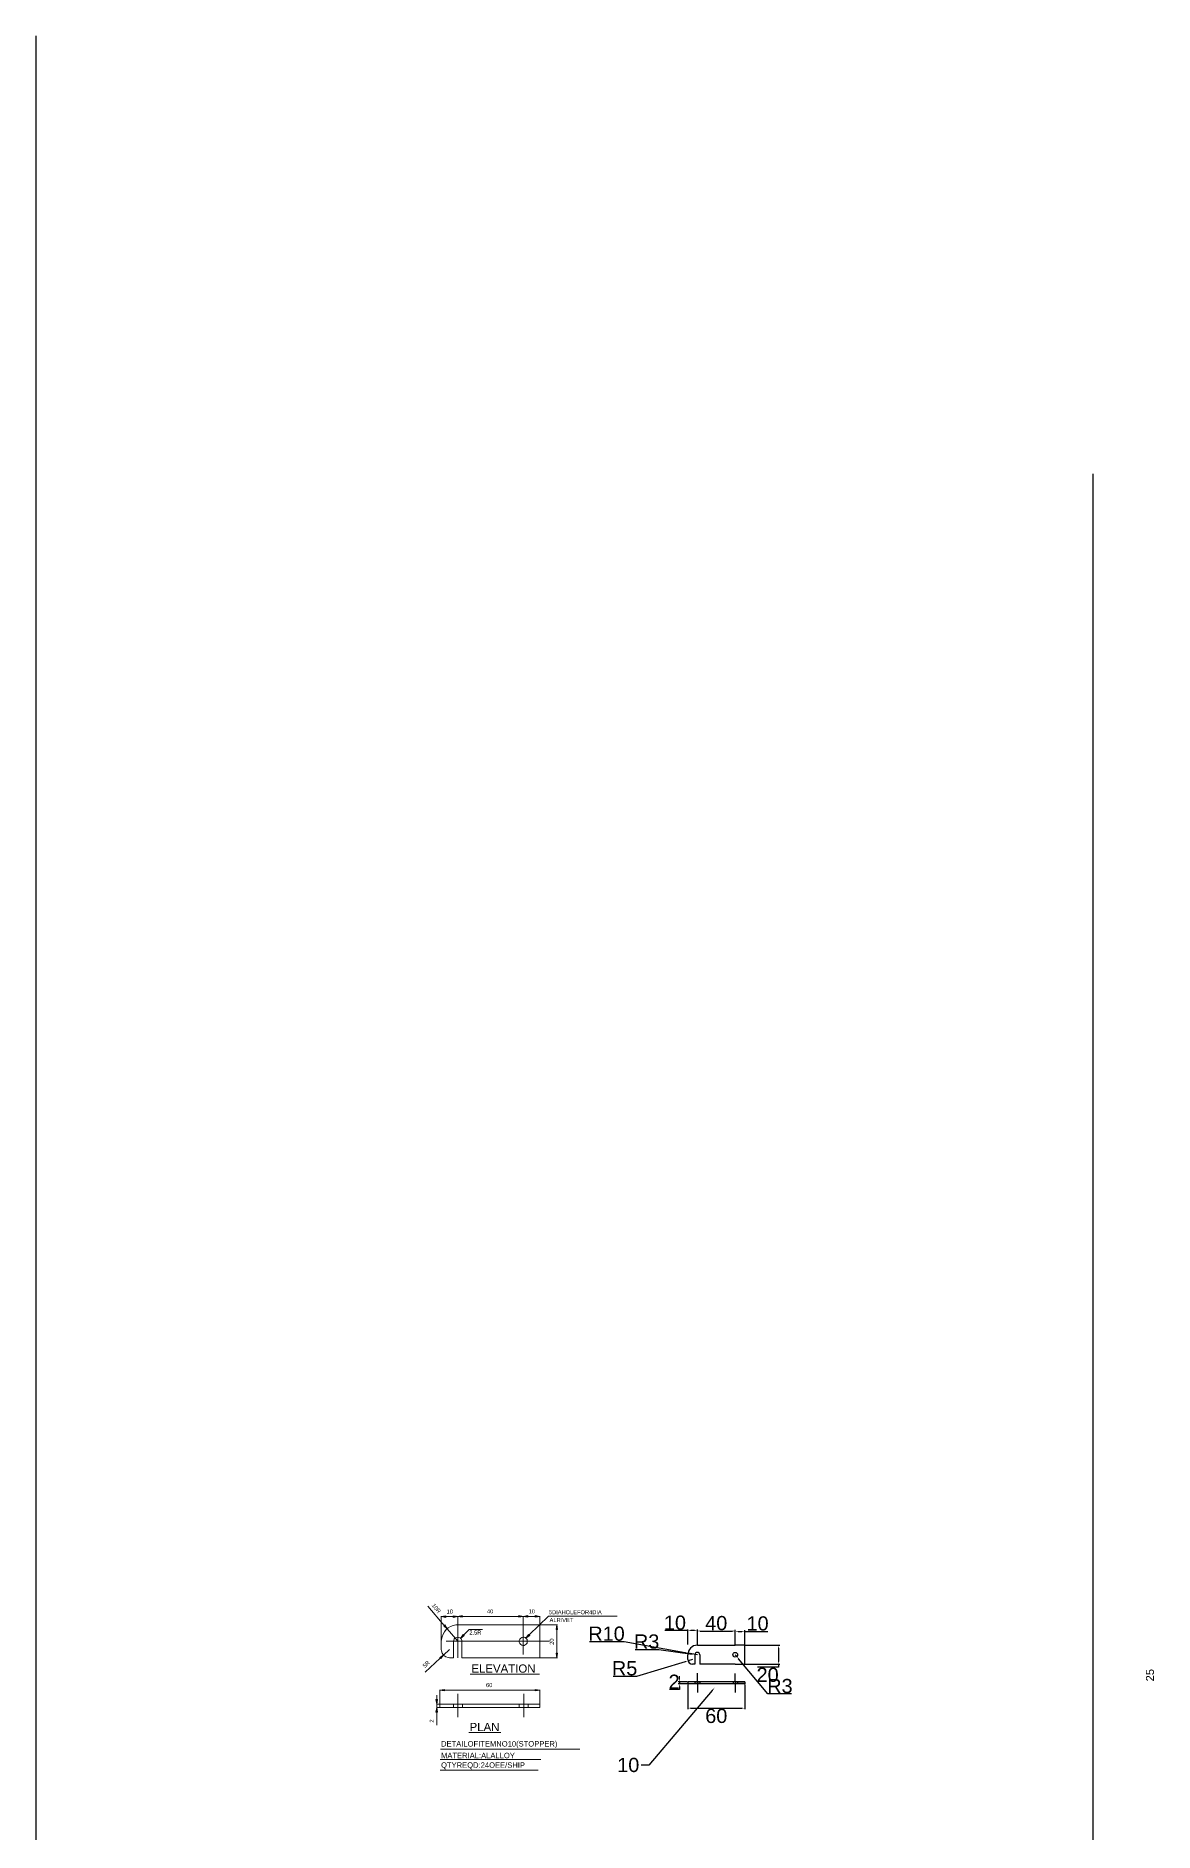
# Model space of a CAD drawing. Header units: millimetres. Extents: x -3009 to 55097, y -2803 to 5841.
# Drawn here: x 4320 to 5501, y 2276 to 4173 of the extents above; entities that cross this region are included whole.
import ezdxf
from ezdxf import colors
from ezdxf.entities.mleader import LeaderData, LeaderLine
from ezdxf.math import Vec2, Vec3

# ---------------------------------------------------------------- set-up
doc = ezdxf.new("R2010")
doc.units = ezdxf.units.MM
for name, color, linetype in [('DIM', 10, 'Continuous'), ('PDF2_Geometry', 7, 'Continuous'), ('PDF2_Solid Fills', 7, 'Continuous'), ('PDF2_Text', 7, 'Continuous')]:
    doc.layers.add(name, color=color, linetype=linetype)
doc.styles.add('PDF F1', font='arial.ttf')
doc.styles.get("Standard").update_dxf_attribs({"font": 'arial.ttf', "height": 15})
doc.dimstyles.new('DIM', dxfattribs={"dimtxt": 15, "dimasz": 3, "dimexe": 1.25, "dimexo": 0.625, "dimtad": 2, "dimtoh": 1, "dimdec": 0, "dimtxsty": 'Standard', "dimcen": 2.5, "dimclrd": 1, "dimclre": 4, "dimclrt": 1, "dimadec": 0, "dimazin": 0, "dimtfac": 1, "dimtdec": 0, "dimtmove": 0, "dimatfit": 3, "dimfxl": 1, "dimtfillclr": 4, "dimarcsym": 0})

# ---------------------------------------------------------------- blocks, each defined once
blk = doc.blocks.new('*D18')
at = {"layer": 'Defpoints', "color": 0, "transparency": 16777216}
for p in [(5008.661340214312, 2489.01009461015), (5008.661340214312, 2473.521616136655), (5018.661340214312, 2473.521616136655)]:
    blk.add_point(p, dxfattribs=at)
at = {"layer": 'DIM', "color": 1, "lineweight": -2, "transparency": 16777216}
for p, q in [((5008.661340214312, 2489.01009461015), (4984.387465725908, 2489.01009461015)), ((5015.661340214312, 2489.01009461015), (5011.661340214312, 2489.01009461015))]:
    blk.add_line(p, q, dxfattribs=at)
at = {"layer": 'DIM', "color": 4, "lineweight": -2, "transparency": 16777216}
for p, q in [((5008.661340214312, 2474.146616136655), (5008.661340214312, 2490.26009461015)), ((5018.661340214312, 2474.146616136655), (5018.661340214312, 2490.26009461015))]:
    blk.add_line(p, q, dxfattribs=at)
at = {"layer": 'DIM', "color": 1, "transparency": 16777216}
for points in [[(5011.661340214312, 2489.51009461015), (5011.661340214312, 2488.51009461015), (5008.661340214312, 2489.01009461015)], [(5015.661340214312, 2489.51009461015), (5015.661340214312, 2488.51009461015), (5018.661340214312, 2489.01009461015)]]:
    blk.add_solid(points, dxfattribs=at)
at = {"layer": 'DIM', "color": 1, "transparency": 16777216, "insert": (4995.02440297011, 2497.293689425976), "char_height": 15, "attachment_point": 5}
blk.add_mtext('10', dxfattribs=at)
blk = doc.blocks.new('*D19')
at = {"layer": 'Defpoints', "color": 0, "transparency": 16777216}
for p in [(5058.661340214312, 2488.550846936783), (5018.661340214312, 2473.521616136655), (5058.661340214312, 2473.521616136655)]:
    blk.add_point(p, dxfattribs=at)
at = {"layer": 'DIM', "color": 4, "lineweight": -2, "transparency": 16777216}
for p, q in [((5018.661340214312, 2474.146616136655), (5018.661340214312, 2489.800846936783)), ((5058.661340214312, 2474.146616136655), (5058.661340214312, 2489.800846936783))]:
    blk.add_line(p, q, dxfattribs=at)
at = {"layer": 'DIM', "color": 1, "lineweight": -2, "transparency": 16777216}
blk.add_line((5021.661340214312, 2488.550846936783), (5055.661340214312, 2488.550846936783), dxfattribs=at)
at = {"layer": 'DIM', "color": 1, "transparency": 16777216}
for points in [[(5021.661340214312, 2489.050846936783), (5021.661340214312, 2488.050846936783), (5018.661340214312, 2488.550846936783)], [(5055.661340214312, 2489.050846936783), (5055.661340214312, 2488.050846936783), (5058.661340214312, 2488.550846936783)]]:
    blk.add_solid(points, dxfattribs=at)
at = {"layer": 'DIM', "color": 1, "transparency": 16777216, "insert": (5038.661340214312, 2496.834441752609), "char_height": 15, "attachment_point": 5}
blk.add_mtext('40', dxfattribs=at)
blk = doc.blocks.new('*D20')
at = {"layer": 'Defpoints', "color": 0, "transparency": 16777216}
for p in [(5068.661340214312, 2488.190185383924), (5058.661340214312, 2473.521616136655), (5068.661340214312, 2473.521616136655)]:
    blk.add_point(p, dxfattribs=at)
at = {"layer": 'DIM', "color": 4, "lineweight": -2, "transparency": 16777216}
for p, q in [((5058.661340214312, 2474.146616136655), (5058.661340214312, 2489.440185383924)), ((5068.661340214312, 2474.146616136655), (5068.661340214312, 2489.440185383924))]:
    blk.add_line(p, q, dxfattribs=at)
at = {"layer": 'DIM', "color": 1, "lineweight": -2, "transparency": 16777216}
for p, q in [((5061.661340214312, 2488.190185383924), (5065.661340214312, 2488.190185383924)), ((5068.661340214312, 2488.190185383924), (5092.935214702716, 2488.190185383924))]:
    blk.add_line(p, q, dxfattribs=at)
at = {"layer": 'DIM', "color": 1, "transparency": 16777216}
for points in [[(5061.661340214312, 2488.690185383924), (5061.661340214312, 2487.690185383924), (5058.661340214312, 2488.190185383924)], [(5065.661340214312, 2488.690185383924), (5065.661340214312, 2487.690185383924), (5068.661340214312, 2488.190185383924)]]:
    blk.add_solid(points, dxfattribs=at)
at = {"layer": 'DIM', "color": 1, "transparency": 16777216, "insert": (5082.298277458514, 2496.47378019975), "char_height": 15, "attachment_point": 5}
blk.add_mtext('10', dxfattribs=at)
blk = doc.blocks.new('*D21')
at = {"layer": 'Defpoints', "color": 0, "transparency": 16777216}
for p in [(5068.661340214314, 2473.521616136656), (5068.661340214314, 2453.521616136656), (5104.369377330606, 2453.521616136656)]:
    blk.add_point(p, dxfattribs=at)
at = {"layer": 'DIM', "color": 4, "lineweight": -2, "transparency": 16777216}
for p, q in [((5069.286340214314, 2473.521616136656), (5105.619377330606, 2473.521616136656)), ((5069.286340214314, 2453.521616136656), (5105.619377330606, 2453.521616136656))]:
    blk.add_line(p, q, dxfattribs=at)
at = {"layer": 'DIM', "color": 1, "lineweight": -2, "transparency": 16777216}
for p, q in [((5104.369377330606, 2470.521616136656), (5104.369377330606, 2456.521616136656)), ((5104.369377330606, 2450.521616136656), (5082.052699295135, 2450.521616136656)), ((5104.369377330606, 2453.521616136656), (5104.369377330606, 2450.521616136656))]:
    blk.add_line(p, q, dxfattribs=at)
at = {"layer": 'DIM', "color": 1, "transparency": 16777216}
for points in [[(5103.869377330606, 2470.521616136656), (5104.869377330606, 2470.521616136656), (5104.369377330606, 2473.521616136656)], [(5103.869377330606, 2456.521616136656), (5104.869377330606, 2456.521616136656), (5104.369377330606, 2453.521616136656)]]:
    blk.add_solid(points, dxfattribs=at)
at = {"layer": 'DIM', "color": 1, "transparency": 16777216, "insert": (5092.89853831287, 2442.238021320829), "char_height": 15, "attachment_point": 5}
blk.add_mtext('20', dxfattribs=at)
blk = doc.blocks.new('*D22')
at = {"layer": 'Defpoints', "color": 0, "transparency": 16777216}
for p in [(5008.661340214312, 2432.819583037868), (5068.661340214312, 2432.819583037868), (5068.661340214312, 2407.096181967388)]:
    blk.add_point(p, dxfattribs=at)
at = {"layer": 'DIM', "color": 4, "lineweight": -2, "transparency": 16777216}
for p, q in [((5008.661340214312, 2432.194583037868), (5008.661340214312, 2405.846181967388)), ((5068.661340214312, 2432.194583037868), (5068.661340214312, 2405.846181967388))]:
    blk.add_line(p, q, dxfattribs=at)
at = {"layer": 'DIM', "color": 1, "lineweight": -2, "transparency": 16777216}
blk.add_line((5011.661340214312, 2407.096181967388), (5065.661340214312, 2407.096181967388), dxfattribs=at)
at = {"layer": 'DIM', "color": 1, "transparency": 16777216}
for points in [[(5011.661340214312, 2407.596181967388), (5011.661340214312, 2406.596181967388), (5008.661340214312, 2407.096181967388)], [(5065.661340214312, 2407.596181967388), (5065.661340214312, 2406.596181967388), (5068.661340214312, 2407.096181967388)]]:
    blk.add_solid(points, dxfattribs=at)
at = {"layer": 'DIM', "color": 1, "transparency": 16777216, "insert": (5038.661340214312, 2398.812587151563), "char_height": 15, "attachment_point": 5}
blk.add_mtext('60', dxfattribs=at)
blk = doc.blocks.new('*D23')
at = {"layer": 'Defpoints', "color": 0, "transparency": 16777216}
for p in [(4999.70430027956, 2432.819583037869), (5008.661340214314, 2434.819583037869), (5008.661340214314, 2432.819583037869)]:
    blk.add_point(p, dxfattribs=at)
at = {"layer": 'DIM', "color": 4, "lineweight": -2, "transparency": 16777216}
for p, q in [((5008.036340214314, 2434.819583037869), (4998.45430027956, 2434.819583037869)), ((5008.036340214314, 2432.819583037869), (4998.45430027956, 2432.819583037869))]:
    blk.add_line(p, q, dxfattribs=at)
at = {"layer": 'DIM', "color": 1, "lineweight": -2, "transparency": 16777216}
for p, q in [((4999.70430027956, 2437.819583037869), (4999.70430027956, 2440.819583037869)), ((4999.70430027956, 2434.819583037869), (4999.70430027956, 2432.819583037869)), ((4999.70430027956, 2429.819583037869), (4999.70430027956, 2426.819583037869)), ((4999.70430027956, 2426.819583037869), (4989.14410246237, 2426.819583037869))]:
    blk.add_line(p, q, dxfattribs=at)
at = {"layer": 'DIM', "color": 1, "transparency": 16777216}
for points in [[(4999.20430027956, 2437.819583037869), (5000.20430027956, 2437.819583037869), (4999.70430027956, 2434.819583037869)], [(4999.20430027956, 2429.819583037869), (5000.20430027956, 2429.819583037869), (4999.70430027956, 2432.819583037869)]]:
    blk.add_solid(points, dxfattribs=at)
at = {"layer": 'DIM', "color": 1, "transparency": 16777216, "insert": (4994.111701370965, 2434.975278808672), "char_height": 15, "attachment_point": 5}
blk.add_mtext('2', dxfattribs=at)
blk = doc.blocks.new('*D24')
at = {"layer": 'Defpoints', "color": 0, "transparency": 16777216}
for p in [(5058.661340214314, 2463.521616136661), (5060.261658335745, 2461.600943881894)]:
    blk.add_point(p, dxfattribs=at)
at = {"layer": 'DIM', "color": 1, "lineweight": -2, "transparency": 16777216}
for p, q in [((5058.661340214314, 2463.521616136661), (5060.261658335745, 2461.600943881894)), ((5093.161710416682, 2422.114908970458), (5062.18204008146, 2459.296137176177)), ((5117.974977810953, 2422.114908970459), (5093.161710416682, 2422.114908970458))]:
    blk.add_line(p, q, dxfattribs=at)
at = {"layer": 'DIM', "color": 1, "transparency": 16777216}
blk.add_solid([(5062.566174532413, 2459.616200800462), (5061.797905630508, 2458.97607355189), (5060.261658335745, 2461.600943881894)], dxfattribs=at)
at = {"layer": 'DIM', "color": 1, "transparency": 16777216, "insert": (5105.880844113817, 2430.403619748085), "char_height": 15, "attachment_point": 5}
blk.add_mtext('R3', dxfattribs=at)
blk = doc.blocks.new('*D25')
at = {"layer": 'Defpoints', "color": 0, "transparency": 16777216}
for p in [(5016.184361134165, 2463.860104890548), (5018.661340214312, 2463.521616136657)]:
    blk.add_point(p, dxfattribs=at)
at = {"layer": 'DIM', "color": 1, "lineweight": -2, "transparency": 16777216}
for p, q in [((4953.020381220152, 2469.100877812557), (4977.833648614421, 2469.100877812557)), ((4977.833648614421, 2469.100877812557), (5013.211986237987, 2464.266291395216)), ((5018.661340214312, 2463.521616136657), (5016.184361134165, 2463.860104890548))]:
    blk.add_line(p, q, dxfattribs=at)
at = {"layer": 'DIM', "color": 1, "transparency": 16777216}
blk.add_solid([(5013.279683988765, 2464.761687211245), (5013.144288487209, 2463.770895579186), (5016.184361134165, 2463.860104890548)], dxfattribs=at)
at = {"layer": 'DIM', "color": 1, "transparency": 16777216, "insert": (4965.114514917286, 2477.389588590183), "char_height": 15, "attachment_point": 5}
blk.add_mtext('R3', dxfattribs=at)
blk = doc.blocks.new('*D26')
at = {"layer": 'Defpoints', "color": 0, "transparency": 16777216}
for p in [(5008.870825468894, 2457.08949586451), (5013.661340214325, 2458.521616136659)]:
    blk.add_point(p, dxfattribs=at)
at = {"layer": 'DIM', "color": 1, "lineweight": -2, "transparency": 16777216}
for p, q in [((4954.627804314821, 2440.873591239352), (5005.99651662164, 2456.230223701223)), ((5013.661340214325, 2458.521616136659), (5008.870825468894, 2457.08949586451)), ((4929.701985760932, 2440.873591239352), (4954.627804314821, 2440.873591239352))]:
    blk.add_line(p, q, dxfattribs=at)
at = {"layer": 'DIM', "color": 1, "transparency": 16777216}
blk.add_solid([(5005.853304594425, 2456.709275175765), (5006.139728648854, 2455.75117222668), (5008.870825468894, 2457.08949586451)], dxfattribs=at)
at = {"layer": 'DIM', "color": 1, "transparency": 16777216, "insert": (4941.852395037876, 2449.126490284372), "char_height": 15, "attachment_point": 5}
blk.add_mtext('R5', dxfattribs=at)
blk = doc.blocks.new('*D27')
at = {"layer": 'Defpoints', "color": 0, "transparency": 16777216}
for p in [(5008.818239492412, 2465.286090046541), (5018.661340214308, 2463.521616136656)]:
    blk.add_point(p, dxfattribs=at)
at = {"layer": 'DIM', "color": 1, "lineweight": -2, "transparency": 16777216}
for p, q in [((4904.882720613457, 2477.389588590189), (4941.298989371982, 2477.38958859019)), ((4941.298989371982, 2477.38958859019), (5005.865309275843, 2465.815432219506)), ((5018.661340214308, 2463.521616136656), (5008.818239492412, 2465.286090046541))]:
    blk.add_line(p, q, dxfattribs=at)
at = {"layer": 'DIM', "color": 1, "transparency": 16777216}
blk.add_solid([(5005.953532971338, 2466.307587255601), (5005.777085580349, 2465.323277183411), (5008.818239492412, 2465.286090046541)], dxfattribs=at)
at = {"layer": 'DIM', "color": 1, "transparency": 16777216, "insert": (4922.778354992719, 2485.673183406015), "char_height": 15, "attachment_point": 5}
blk.add_mtext('R10', dxfattribs=at)

msp = doc.modelspace()

# ---------------------------------------------------------------- hatches: boundary and pattern name
at = {"layer": 'PDF2_Solid Fills', "transparency": 33554559}
for points in [[(4751.79850106101, 2503.184720724085), (4753.210806005365, 2502.949334359948), (4753.210806005365, 2504.597040380093), (4752.740022978922, 2504.597040380093), (4751.563108812205, 2504.361651073621), (4750.150802396684, 2504.126264709484), (4749.680019370251, 2503.890878345344), (4748.738451846222, 2503.655493452367), (4750.150802396684, 2503.420107088228)], [(4762.155468717545, 2504.361651073621), (4761.449337577249, 2504.597040380093), (4760.978554550817, 2504.597040380093), (4760.978554550817, 2502.949334359948), (4762.390859495172, 2503.184720724085), (4763.09703477041, 2503.420107088228), (4765.686299487588, 2503.655493452367), (4765.450907238795, 2503.890878345344)], [(4769.687869149146, 2504.597040380093), (4767.33399668076, 2504.126264709484), (4765.686299487588, 2503.92030239943), (4765.686299487588, 2503.861454475157), (4767.33399668076, 2503.655493452367), (4768.981693873908, 2503.420107088228), (4770.158608040636, 2503.184720724085), (4770.629391067068, 2502.949334359948), (4770.629391067068, 2504.597040380093)], [(4833.948336261212, 2504.126264709484), (4831.594507927779, 2504.597040380093), (4830.182157377305, 2504.597040380093), (4830.182157377305, 2502.949334359948), (4833.712899877477, 2503.655493452367), (4834.65446593034, 2503.890878345344)], [(4839.126864224425, 2503.184720724085), (4839.832995364721, 2502.949334359948), (4839.832995364721, 2504.597040380093), (4839.126864224425, 2504.597040380093), (4837.949861787814, 2504.361651073621), (4836.302163123501, 2504.126264709484), (4835.360686811686, 2503.890878345344), (4838.185298171562, 2503.420107088228)], [(4849.248485238275, 2504.361651073621), (4848.54230554947, 2504.597040380093), (4847.365351661369, 2504.597040380093), (4847.365351661369, 2502.949334359948), (4847.836134687812, 2503.184720724085), (4849.013048854529, 2503.420107088228), (4850.42539940499, 2503.655493452367), (4852.308443240849, 2503.890878345344), (4850.896182431423, 2504.126264709484)], [(4870.668641432678, 2493.063105594901), (4870.668641432678, 2494.475428193236), (4870.433205048943, 2494.475428193236), (4870.197858406256, 2493.063105594901), (4869.962420551345, 2491.650788881224), (4869.727073908658, 2490.473857060527), (4869.727073908658, 2490.238472167551), (4871.374771101808, 2490.238472167551), (4871.374771101808, 2490.473857060527), (4871.139334718073, 2490.473857060527), (4871.139334718073, 2491.650788881224), (4870.903988075375, 2491.650788881224), (4870.903988075375, 2493.063105594901)], [(4871.139334718073, 2464.581354062792), (4871.296292961211, 2465.052132675734), (4869.727073908658, 2465.052132675734), (4869.727073908658, 2464.345967698652), (4869.962420551345, 2464.345967698652), (4869.962420551345, 2462.933650984978), (4870.197858406256, 2462.933650984978), (4870.197858406256, 2461.285947907162), (4870.433205048943, 2461.285947907162), (4870.433205048943, 2460.109017557626), (4870.668641432678, 2462.227493363722), (4870.903988075375, 2463.639810077398)], [(4742.853792742722, 2415.38561131335), (4743.089184991517, 2415.38561131335), (4743.089184991517, 2413.502511573242), (4743.324577240321, 2413.502511573242), (4743.324577240321, 2412.090194859568), (4743.559968017948, 2412.090194859568), (4743.559968017948, 2411.384041651808), (4743.58350784603, 2411.384041651808), (4743.795360266753, 2413.502511573242), (4744.030752515559, 2413.973284301522), (4744.266143293185, 2415.620991792834), (4744.266143293185, 2416.091764521114), (4742.853792742722, 2416.091764521114)], [(4751.327716563412, 2425.271829780245), (4751.563108812205, 2425.154139540505), (4751.563108812205, 2426.68415826324), (4750.856933536979, 2426.68415826324), (4749.444627121447, 2426.448766014438), (4748.973844095026, 2426.213373765642), (4746.855363875435, 2425.977993286161), (4749.209236343821, 2425.507222029041)], [(4849.48383188096, 2426.448766014438), (4847.836134687812, 2426.68415826324), (4847.365351661369, 2426.68415826324), (4847.365351661369, 2425.036449300765), (4849.013048854529, 2425.271829780245), (4849.248485238275, 2425.507222029041), (4852.073096598151, 2425.977993286161), (4850.896182431423, 2426.213373765642)], [(4743.795360266753, 2405.263990299507), (4743.795360266753, 2406.91169926198), (4743.559968017948, 2406.91169926198), (4743.324577240321, 2405.734763027787), (4743.089184991517, 2404.322446314113), (4742.853792742722, 2403.145521849236), (4742.853792742722, 2402.910129600437), (4744.501491407049, 2402.910129600437), (4744.501491407049, 2403.145521849236), (4744.266143293185, 2403.145521849236), (4744.266143293185, 2403.851673585831), (4744.030752515559, 2403.851673585831), (4744.030752515559, 2405.263990299507)]]:
    msp.add_hatch(color=256, dxfattribs=at).paths.add_polyline_path(points)
h = msp.add_hatch(color=256, dxfattribs=at)
h.paths.add_polyline_path([(4752.269238481334, 2494.475428193236), (4752.269238481334, 2494.94619945035), (4752.033891838637, 2494.94619945035), (4751.327716563412, 2494.240041829096), (4750.856933536979, 2494.083113826693), (4750.856933536979, 2493.769263216157), (4751.092325785774, 2493.533876852017), (4751.563108812205, 2493.298491959041), (4751.79850106101, 2493.063105594901), (4752.269238481334, 2492.827719230764), (4752.740022978922, 2492.356946502481), (4753.210806005365, 2492.121560138344), (4754.152373529396, 2491.180016152947), (4754.152373529396, 2491.650788881224), (4753.916981280603, 2491.650788881224), (4753.916981280603, 2492.121560138344), (4753.681589031798, 2492.356946502481), (4753.446198254158, 2492.356946502481), (4753.446198254158, 2492.827719230764), (4753.210806005365, 2492.827719230764), (4753.210806005365, 2493.298491959041), (4752.97541375656, 2493.298491959041), (4752.97541375656, 2493.769263216157), (4752.740022978922, 2494.0046495803), (4752.504630730127, 2494.0046495803), (4752.504630730127, 2494.475428193236)])
h.paths.add_polyline_path([(4754.387720172093, 2490.944629788807), (4754.62311094972, 2490.709243424665), (4754.62311094972, 2490.944629788807)])
h.paths.add_polyline_path([(4754.152373529396, 2491.180016152947), (4754.387720172093, 2490.944629788807), (4754.387720172093, 2491.180016152947)])
h = msp.add_hatch(color=256, dxfattribs=at)
h.paths.add_polyline_path([(4772.512480509022, 2483.647653971632), (4771.570958591099, 2484.589197957023), (4771.335566342294, 2484.589197957023), (4771.100175564667, 2484.118426699909), (4770.864783315874, 2483.883040335769), (4770.629391067068, 2483.412267607489), (4770.158608040636, 2482.941496350373), (4769.92321579183, 2482.470723622096), (4769.452478371506, 2481.999945009157), (4769.452478371506, 2481.52917375204), (4769.92321579183, 2481.764558645017), (4770.158608040636, 2481.999945009157), (4770.629391067068, 2482.235331373294), (4770.864783315874, 2482.470723622096), (4771.335566342294, 2482.706109986236), (4771.570958591099, 2482.941496350373), (4772.041697482589, 2483.176881243349)])
h.paths.add_polyline_path([(4769.452478371506, 2481.52917375204), (4769.217086122702, 2481.52917375204), (4769.452478371506, 2481.2937873879)])
h.paths.add_polyline_path([(4769.217086122702, 2481.05840102376), (4769.217086122702, 2481.2937873879), (4768.981693873908, 2481.2937873879)])
h = msp.add_hatch(color=256, dxfattribs=at)
h.paths.add_polyline_path([(4841.48069255787, 2483.883040335769), (4840.774562888751, 2484.589197957023), (4840.53912503384, 2484.589197957023), (4840.303778391142, 2484.353813064052), (4839.832995364721, 2483.883040335769), (4839.597558980975, 2483.412267607489), (4839.126864224425, 2482.941496350373), (4838.89142784069, 2482.470723622096), (4838.656081197993, 2482.235331373294), (4838.420644814247, 2481.764558645017), (4838.89142784069, 2481.52917375204), (4838.89142784069, 2481.764558645017), (4839.362212338277, 2481.999945009157), (4839.832995364721, 2482.470723622096), (4840.303778391142, 2482.706109986236), (4840.53912503384, 2482.941496350373), (4841.009909531438, 2483.176881243349), (4841.245345915184, 2483.412267607489)])
h.paths.add_polyline_path([(4838.420644814247, 2481.2937873879), (4838.420644814247, 2481.52917375204), (4838.185298171562, 2481.52917375204)])
h = msp.add_hatch(color=256, dxfattribs=at)
h.paths.add_polyline_path([(4746.619971626629, 2460.344403921768), (4747.561537973726, 2459.402859936372), (4747.796929928298, 2459.402859936372), (4748.267714425896, 2459.638244829348), (4748.973844095026, 2461.050561543022), (4750.386150510536, 2462.462879727865), (4749.680019370251, 2462.462879727865), (4749.444627121447, 2462.227493363722), (4749.209236343821, 2461.992106999582), (4748.503061068583, 2461.756720635445), (4748.503061068583, 2461.285947907162), (4747.796929928298, 2461.285947907162), (4747.56153915066, 2460.815176650045), (4746.855363875435, 2460.579790285909)])
h.paths.add_polyline_path([(4750.621541288176, 2462.933650984978), (4750.386150510536, 2462.933650984978), (4750.621541288176, 2462.698264620835)])

# ---------------------------------------------------------------- linework, layer by layer
for p, q in [((4320.214653223753, 4173.172997666523), (4320.214653223753, -1745.197091784328)), ((5436.256773799658, 3710.804074052721), (5436.256773799658, 762.0583008956164)), ((5018.661340214312, 2473.521616136655), (5058.661340214312, 2473.521616136655)), ((5068.661340214312, 2473.521616136655), (5058.661340214312, 2473.521616136655)), ((5068.661340214312, 2453.521616136655), (5068.661340214312, 2473.521616136655)), ((5008.661340214312, 2458.521616136655), (5008.661340214312, 2463.521616136655)), ((5016.161340214312, 2453.521616136655), (5013.661340214312, 2453.521616136655)), ((5016.161340214312, 2463.521616136655), (5016.161340214312, 2453.521616136655)), ((5021.161340214312, 2463.521616136655), (5021.161340214312, 2453.521616136655)), ((5058.661340214312, 2453.521616136655), (5021.161340214312, 2453.521616136655)), ((5058.661340214312, 2453.521616136655), (5068.661340214312, 2453.521616136655)), ((5068.661340214312, 2434.819583037868), (5008.661340214312, 2434.819583037868)), ((5008.661340214312, 2434.819583037868), (5008.661340214312, 2432.819583037868)), ((5068.661340214312, 2432.819583037868), (5008.661340214312, 2432.819583037868)), ((5016.161340214312, 2434.819583037868), (5016.161340214312, 2432.819583037868)), ((5016.161340214312, 2434.819583037868), (5021.161340214312, 2434.819583037868)), ((5018.661340214312, 2434.819583037868), (5018.661340214312, 2444.097371255979)), ((5018.661340214312, 2434.819583037868), (5018.661340214312, 2423.627107115462)), ((5021.161340214312, 2434.819583037868), (5021.161340214312, 2432.819583037868)), ((5056.37129240483, 2434.819583037868), (5056.37129240483, 2432.819583037868)), ((5058.661340214312, 2434.819583037868), (5058.661340214312, 2443.534227814525)), ((5058.661340214312, 2434.819583037868), (5068.661340214312, 2434.819583037868)), ((5058.661340214312, 2434.819583037868), (5058.661340214312, 2423.669342873618)), ((5061.213555395603, 2434.819583037868), (5061.213555395603, 2432.819583037868)), ((5068.661340214312, 2434.819583037868), (5068.661340214312, 2432.819583037868))]:
    msp.add_line(p, q)
msp.add_circle((5058.661340214312, 2463.521616136655), 2.5)
for centre, radius, start, end in [((5018.661340214312, 2463.521616136655), 10, 90, 180), ((5013.661340214312, 2458.521616136655), 5, 180, 270), ((5018.661340214312, 2463.521616136655), 2.5, 0, 180)]:
    msp.add_arc(centre, radius, start, end)
at = {"layer": 'PDF2_Geometry', "lineweight": 13}
for points in [[(4733.909131501709, 2514.954038931091), (4751.327716563412, 2494.475428193236)], [(4748.267714425896, 2477.998381232268), (4748.267714425896, 2504.126264709484)], [(4765.686299487588, 2495.416972178632), (4765.686299487588, 2504.361651073624)], [(4765.686299487588, 2495.181585814493), (4765.686299487588, 2504.126264709484)], [(4834.889903785253, 2495.416972178632), (4834.889903785253, 2504.361651073624), (4834.889903785253, 2495.181585814493)], [(4841.009909531438, 2484.353813064052), (4861.488498201821, 2504.361651073624), (4889.499532909913, 2504.361651073624), (4933.987541020724, 2504.361651073624)], [(4852.308443240849, 2495.181585814493), (4852.308443240849, 2504.361651073624)], [(4752.97541375656, 2503.890878345344), (4760.978554550817, 2503.890878345344)], [(4765.686299487588, 2477.762994868128), (4754.387720172093, 2490.944629788808)], [(4870.903988075375, 2494.94619945035), (4852.308443240849, 2494.94619945035), (4765.686299487588, 2494.94619945035), (4765.686299487588, 2460.344403921768)], [(4770.394000289429, 2503.890878345344), (4830.182157377305, 2503.890878345344)], [(4771.806350839892, 2484.118426699909), (4777.691009943403, 2490.003085803411), (4791.814155012689, 2490.003085803411)], [(4834.889903785253, 2494.94619945035), (4834.889903785253, 2463.639810077398)], [(4839.597558980975, 2503.890878345344), (4847.365351661369, 2503.890878345344)], [(4852.308443240849, 2494.94619945035), (4852.308443240849, 2460.344403921768), (4870.903988075375, 2460.344403921768)], [(4870.433205048943, 2490.238472167551), (4870.433205048943, 2465.052132675734)], [(4756.976984889272, 2469.05369645262), (4750.621541288176, 2463.169037349118)], [(4753.446198254158, 2477.762994868128), (4765.686299487588, 2477.762994868128), (4834.889903785253, 2477.762994868128), (4862.665500638432, 2477.762994868128)], [(4761.449337577249, 2478.704538853527), (4761.213945328456, 2477.762994868128), (4761.213945328456, 2460.344403921768), (4756.976984889272, 2460.344403921768), (4755.564678473751, 2460.579790285909)], [(4852.308443240849, 2460.344403921768), (4769.92321579183, 2460.344403921768), (4769.92321579183, 2477.762994868128), (4769.92321579183, 2478.704538853527)], [(4830.652955724541, 2478.704486175099), (4830.652955724541, 2477.762940718539), (4830.652955724541, 2476.821395261977)], [(4838.891478469441, 2475.87984980542), (4839.126864833581, 2476.821395261977), (4839.126864833581, 2477.762940718539), (4839.126864833581, 2478.704486175099), (4838.891478469441, 2479.646031631659)], [(4731.084474535714, 2445.044287310337), (4747.090754653062, 2459.873631193489)], [(4778.867922638952, 2442.925807090747), (4852.073096598151, 2442.925807090747)], [(4746.619971626629, 2411.384041651808), (4743.089184991517, 2411.384041651808)], [(4743.559968017948, 2416.091764521117), (4743.559968017948, 2420.799499159738)], [(4743.559968017948, 2411.384041651808), (4743.559968017948, 2407.617852469746)], [(4746.855363875435, 2411.619422131289), (4746.855363875435, 2426.448766014438)], [(4751.563108812205, 2425.977993286161), (4847.365351661369, 2425.977993286161)], [(4761.213945328456, 2411.384041651808), (4761.213945328456, 2407.617852469746)], [(4765.921691736394, 2422.211815873412), (4765.921691736394, 2397.731634002851)], [(4770.629391067068, 2411.384041651808), (4770.629391067068, 2407.617852469746)], [(4830.652941874903, 2411.384041651808), (4830.652941874903, 2407.617852469746)], [(4835.360686811686, 2422.211815873412), (4835.360686811686, 2397.731634002851)], [(4840.068342007407, 2411.384041651808), (4840.068342007407, 2407.617852469746)], [(4852.308443240849, 2411.619422131289), (4852.308443240849, 2426.448766014438)], [(4746.619971626629, 2407.617852469746), (4743.089184991517, 2407.617852469746)], [(4743.559968017948, 2402.910129600437), (4743.559968017948, 2389.022331173848)], [(4777.455617694597, 2381.489973406023), (4811.115829516333, 2381.489973406023)], [(4747.090754653062, 2353.00822334508), (4853.250010764879, 2353.00822334508)], [(4747.326146901867, 2363.83599609552), (4894.442624489369, 2363.83599609552)], [(4747.090754653062, 2341.709666097044), (4842.186822226999, 2341.709666097044), (4850.660746047677, 2341.709666097044)]]:
    msp.add_lwpolyline(points, dxfattribs=at)
for points in [[(4752.97541375656, 2504.597040380094), (4752.97541375656, 2502.949334359948), (4748.267714425896, 2503.890878345344)], [(4760.978554550817, 2504.597040380094), (4760.978554550817, 2502.949334359948), (4765.686299487588, 2503.890878345344)], [(4764.744731963558, 2504.126264709484), (4764.744731963558, 2503.890878345344), (4765.686299487588, 2503.890878345344)], [(4770.394000289429, 2504.832426744231), (4770.394000289429, 2503.184720724088), (4765.686299487588, 2503.890878345344)], [(4830.182157377305, 2504.832426744231), (4830.182157377305, 2503.184720724088), (4834.889903785253, 2503.890878345344)], [(4839.597558980975, 2504.832426744231), (4839.597558980975, 2503.184720724088), (4834.889903785253, 2503.890878345344)], [(4847.365351661369, 2504.832426744231), (4847.365351661369, 2503.184720724088), (4852.308443240849, 2503.890878345344)], [(4752.033891838637, 2494.94619945035), (4750.856933536979, 2494.0046495803), (4754.387720172093, 2490.944629788808)], [(4869.727073908658, 2490.238472167551), (4871.139334718073, 2490.238472167551), (4870.433205048943, 2494.94619945035)], [(4772.512480509022, 2483.647653971632), (4768.510910847475, 2480.82301465962), (4771.335566342294, 2484.824584321166)], [(4841.716039200566, 2483.883040335769), (4837.714513673964, 2481.058401023763), (4840.53912503384, 2484.824584321166)], [(4746.619971626629, 2460.579790285909), (4747.796929928298, 2459.402859936372), (4750.621541288176, 2463.169037349118)], [(4869.727073908658, 2465.052132675734), (4871.139334718073, 2465.052132675734), (4870.433205048943, 2460.344403921768)], [(4742.618401965085, 2416.091764521117), (4744.266143293185, 2416.091764521117), (4743.559968017948, 2411.384041651808)], [(4751.563108812205, 2426.68415826324), (4751.563108812205, 2425.271829780245), (4746.855363875435, 2425.977993286161)], [(4852.308443240849, 2407.617852469746), (4746.855363875435, 2407.617852469746), (4746.855363875435, 2411.384041651808), (4852.308443240849, 2411.384041651808)], [(4847.365351661369, 2426.68415826324), (4847.365351661369, 2425.271829780245), (4852.308443240849, 2425.977993286161)], [(4742.618401965085, 2402.910129600437), (4744.266143293185, 2402.910129600437), (4743.559968017948, 2407.617852469746)]]:
    msp.add_lwpolyline(points, close=True, dxfattribs=at)
msp.add_lwpolyline([(4765.686299487588, 2494.94619945035), (4763.803210045646, 2494.94619945035, 0.3519326026350691), (4748.503061068583, 2479.646084310084), (4748.267714425896, 2477.762994868128), (4748.267714425896, 2469.05369645262), (4748.503061068583, 2467.641379738944)], format="xyb", dxfattribs=at)
for points in [[(4748.503061068583, 2467.641379738944), (4749.209236343821, 2463.875196441538), (4751.79850106101, 2461.050561543022), (4755.564678473751, 2460.579790285909)], [(4769.92321579183, 2478.704538853527), (4768.746303096281, 2483.176881243349), (4762.390859495172, 2483.176881243349), (4761.449337577249, 2478.704538853527)], [(4838.891478469441, 2479.646031631659), (4837.008387556321, 2483.176827093761), (4831.829887545242, 2482.706054365478), (4830.652955724541, 2478.704486175099)], [(4830.652955724541, 2476.821395261977), (4831.829887545242, 2472.584440707457), (4837.008387556321, 2472.113667979178), (4838.891478469441, 2475.87984980542)]]:
    msp.add_open_spline(points, degree=3, dxfattribs=at)
at = {"layer": 'PDF2_Solid Fills', "lineweight": 25, "transparency": 33554559}
msp.add_solid([(4764.744731963558, 2503.890878345344), (4765.686299487588, 2503.890878345344), (4764.744731963558, 2503.655493452367), (4765.686299487588, 2503.655493452367)], dxfattribs=at)

# ---------------------------------------------------------------- texts
at = {"layer": 'PDF2_Text', "attachment_point": 4, "style": 'PDF F1'}
for s, insert, char_height, rotation in [('10R', (4739.528542584423, 2516.811422772215), 4.300807990520247, 309.6822679949333), ('20', (4865.018191596768, 2473.994996559495), 4.300807990520247, 90), ('5R', (4729.615121250241, 2450.860307895638), 4.300786440254974, 43.78620453484707), ('25', (5496.686530942272, 2435.3436877516), 8.45291724835493, 90), ('2', (4738.142920389308, 2391.840356948891), 4.300807990520247, 90)]:
    msp.add_mtext(s, dxfattribs=dict(at, insert=insert, char_height=char_height, rotation=rotation))
for s, insert, char_height in [('10', (4753.893171210457, 2509.085293501253), 4.301152794764593), ('40', (4796.497267448402, 2509.321628077067), 4.301152794764593), ('10', (4840.53786845224, 2509.321628077067), 4.301152794764593), ('5DIAHOLEFOR4DIA', (4861.933211261285, 2508.379402589912), 4.301152794764593), ('2.5R', (4777.901483683681, 2486.96059393646), 4.301152794764593), ('ALRIVET', (4862.637964797515, 2500.142053137233), 4.301152794764593), ('ELEVATION', (4780.042622262106, 2448.863675818222), 8.640147855346129), ('60', (4795.555700441573, 2431.408080671917), 4.301152794764593), ('PLAN', (4778.159428386603, 2387.192772864752), 8.640147855346129), ('DETAILOFITEMNO10(STOPPER)', (4748.036288004414, 2368.564663702124), 5.734999694611086), ('MATERIAL:ALALLOY', (4748.036288004414, 2357.032877307898), 5.734999694611086), ('QTYREQD:24OEE/SHIP', (4748.036288004414, 2346.205156038646), 5.734999694611086)]:
    msp.add_mtext(s, dxfattribs=dict(at, insert=insert, char_height=char_height))

# ---------------------------------------------------------------- dimensions: what is measured, and where the dimension line sits
at = {"layer": 'DIM'}
for base, p1, p2, picture, middle in [((5008.661340214312, 2489.01009461015), (5018.661340214312, 2473.521616136655), (5008.661340214312, 2473.521616136655), '*D18', (4995.02440297011, 2497.293689425976)), ((5058.661340214312, 2488.550846936783), (5018.661340214312, 2473.521616136655), (5058.661340214312, 2473.521616136655), '*D19', (5038.661340214312, 2496.834441752609)), ((5068.661340214312, 2488.190185383924), (5058.661340214312, 2473.521616136655), (5068.661340214312, 2473.521616136655), '*D20', (5082.298277458514, 2496.47378019975)), ((5068.661340214312, 2407.096181967388), (5008.661340214312, 2432.819583037868), (5068.661340214312, 2432.819583037868), '*D22', (5038.661340214312, 2398.812587151563))]:
    dim = msp.add_linear_dim(base=base, p1=p1, p2=p2, dimstyle='DIM', dxfattribs=at)
    dim.commit()
    dim.dimension.update_dxf_attribs({"geometry": picture, "text_midpoint": middle})
for center, mpoint, picture, middle in [((5018.661340214308, 2463.521616136656), (5008.818239492412, 2465.286090046541), '*D27', (4941.298989371982, 2477.38958859019)), ((5018.661340214312, 2463.521616136657), (5016.184361134165, 2463.860104890548), '*D25', (4977.833648614421, 2469.100877812557)), ((5013.661340214325, 2458.521616136659), (5008.870825468894, 2457.08949586451), '*D26', (4941.852395037876, 2440.873591239352)), ((5058.661340214314, 2463.521616136661), (5060.261658335745, 2461.600943881894), '*D24', (5105.880844113817, 2422.114908970459))]:
    dim = msp.add_radius_dim(center=center, mpoint=mpoint, dimstyle='DIM', dxfattribs=at)
    dim.commit()
    dim.dimension.update_dxf_attribs({"geometry": picture, "text_midpoint": middle, "dimtype": 164})
for base, p1, p2, picture, middle in [((5104.369377330606, 2453.521616136656), (5068.661340214312, 2473.521616136655), (5068.661340214312, 2453.521616136655), '*D21', (5092.89853831287, 2442.238021320829)), ((4999.70430027956, 2432.819583037869), (5008.661340214312, 2434.819583037868), (5008.661340214312, 2432.819583037868), '*D23', (4994.111701370965, 2434.975278808672))]:
    dim = msp.add_linear_dim(base=base, p1=p1, p2=p2, angle=90, dimstyle='DIM', dxfattribs=at)
    dim.commit()
    dim.dimension.update_dxf_attribs({"geometry": picture, "text_midpoint": middle})

# ---------------------------------------------------------------- leaders
ml = msp.add_multileader_mtext('Standard')
ml.set_content('10', color=256)
ml.set_leader_properties()
ml.build(insert=Vec2(0, 0))
ctx = ml.context
ctx.base_point, ctx.char_height, ctx.plane_origin = Vec3(4935.36160876271, 2346.979001209414), 15, Vec3(5036.960796066614, 2428.744534193933)
ctx.text_align_type = 2
notes = []
notes.append((ctx, [(0, (1, 1, 0), (4967.385483251113, 2346.979001209414), (-1, 0), 8, [(0, [(5036.960796066614, 2428.744534193933)], 0, [])])]))
ctx.mtext.insert, ctx.mtext.alignment, ctx.mtext.flow_direction = Vec3(4957.385483251113, 2354.606900254435), 3, 5
for ctx, leaders in notes:
    for number, flags, end, landing, length, lines in leaders:
        leader = LeaderData()
        leader.index, (leader.has_last_leader_line, leader.has_dogleg_vector, leader.attachment_direction) = number, flags
        leader.last_leader_point, leader.dogleg_vector, leader.dogleg_length = Vec3(end), Vec3(landing), length
        for number, points, colour, breaks in lines:
            line = LeaderLine()
            line.index, line.vertices, line.color, line.breaks = number, Vec3.list(points), colors.encode_raw_color(colour), breaks
            leader.lines.append(line)
        ctx.leaders.append(leader)

doc.saveas('drawing.dxf')
